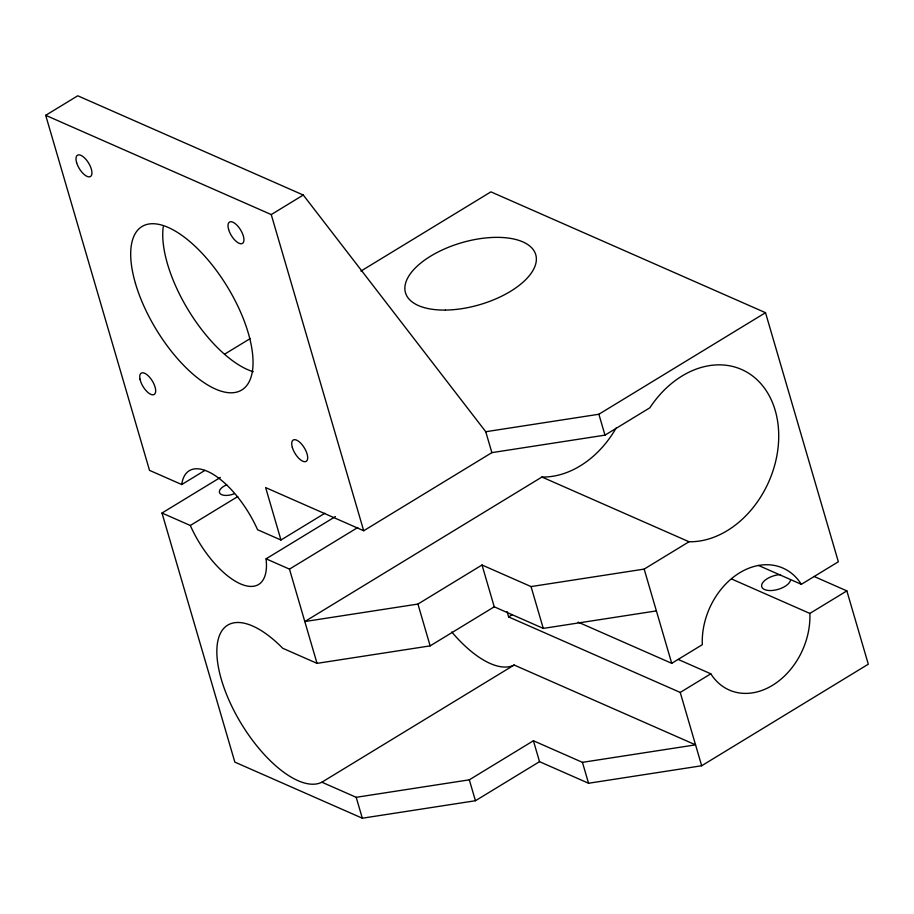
<?xml version="1.0" encoding="UTF-8"?>
<svg xmlns="http://www.w3.org/2000/svg" width="914" height="914" viewBox="0 0 914 914"><rect width="100%" height="100%" fill="white"/><g stroke="black" fill="none" stroke-linecap="round" stroke-linejoin="round"><path stroke-width="1.37" d="M280.964 540.014L257.565 529.72A66.619 28.86 58.6 0 0 212.745 474.092A66.619 28.86 58.6 0 0 181.737 484.534L149.519 470.356L45.7 115.313L77.747 95.787L303.288 195.036L485.757 431.728L491.869 452.636L363.703 530.748L265.643 487.596L280.964 540.014L324.847 513.268M45.7 115.313L271.241 214.573L303.288 195.036M224.844 354.038L250.356 338.488M360.927 271.092L490.932 191.86L765.509 312.691L838.344 561.767L801.35 584.32A66.619 51.001 -66.2 0 0 739.632 572.815A66.619 51.001 -66.2 0 0 702.306 644.69L671.721 663.324L578.116 622.137M181.737 484.534L204.862 470.436M814.237 576.528L846.855 590.89L868.3 664.204L701.666 765.761L588.559 783.252L539.523 761.67L475.44 800.733L362.321 818.213L234.841 762.116L161.995 513.028L220.343 477.474M161.995 513.028L190.306 525.481L237.766 496.565M190.306 525.481A66.619 28.86 58.6 0 0 240.382 583.84A66.619 28.86 58.6 0 0 266.077 558.831L335.438 516.559M266.077 558.831L289.475 569.125L357.751 527.527M485.757 431.728L598.876 414.248L765.509 312.691M491.869 452.636L604.988 435.144L649.854 407.804A91.594 70.127 -66.2 0 1 775.186 410.329A91.594 70.127 -66.2 0 1 689.019 541.751L644.164 569.102L531.045 586.582L482.009 565.001L417.927 604.063L304.808 621.543L541.933 477.028A91.594 70.127 -66.2 0 0 616.082 428.106M451.779 631.997A91.594 39.679 58.6 0 0 514.148 665.026L695.554 744.853L582.435 762.345L533.41 740.763L469.316 779.825L356.197 797.305L321.877 782.201A91.594 39.679 58.6 0 1 221.394 679.628A91.594 39.679 58.6 0 1 282.712 648.255L317.032 663.358L430.151 645.878L494.246 606.816L543.27 628.398L656.389 610.906M507.076 611.626L508.63 616.927L512.148 614.768M321.877 782.201L514.148 665.026M508.63 616.927L680.233 692.435L710.818 673.801A66.619 51.001 -66.2 0 0 772.536 685.306A66.619 51.001 -66.2 0 0 809.861 613.431L846.855 590.89M758.391 565.412L801.35 584.32M541.933 477.028L689.019 541.751M731.76 579.065L809.861 613.431M678.279 659.474L710.818 673.801M598.876 414.248L604.988 435.144M644.164 569.102L671.721 663.324M680.233 692.435L701.666 765.761M531.045 586.582L543.27 628.398M582.435 762.345L588.559 783.252M482.009 565.001L494.246 606.816M533.41 740.763L539.523 761.67M417.927 604.063L430.151 645.878M469.316 779.825L475.44 800.733M271.241 214.573L363.703 530.748M289.475 569.125L317.032 663.358M356.197 797.305L362.321 818.213M234.201 493.766A11.436 5.438 -16.3 0 1 220.011 493.526A11.436 5.438 -16.3 0 1 226.706 484.854M790.519 580.31A14.99 7.129 -16.3 0 1 773.37 590.364A14.99 7.129 -16.3 0 1 762.048 583.852A14.99 7.129 -16.3 0 1 780.522 574.552M253.281 371.735A95.764 41.484 58.6 0 1 189.461 311.96A95.764 41.484 58.6 0 1 163.229 226.821M292.343 447.449A12.488 5.415 58.6 0 0 306.053 461.433A12.488 5.415 58.6 0 0 300.706 443.164A12.488 5.415 58.6 0 0 292.343 447.449M228.614 229.505A12.488 5.415 58.6 0 0 242.313 243.49A12.488 5.415 58.6 0 0 236.977 225.221A12.488 5.415 58.6 0 0 228.614 229.505M135.455 283.454A95.764 41.484 58.6 0 0 240.508 390.689A95.764 41.484 58.6 0 0 199.56 250.653A95.764 41.484 58.6 0 0 135.455 283.454M140.002 379.173A12.488 5.415 58.6 0 0 153.346 394.779A12.488 5.415 58.6 0 0 149.77 377.436A12.488 5.415 58.6 0 0 140.002 379.173M76.616 162.612A12.488 5.415 58.6 0 0 90.326 176.596A12.488 5.415 58.6 0 0 84.979 158.339A12.488 5.415 58.6 0 0 76.616 162.612M445.358 310.075A67.865 32.276 -16.3 0 0 535.821 254.937A67.865 32.276 -16.3 0 0 430.654 256.137A67.865 32.276 -16.3 0 0 445.358 310.075"/></g></svg>
